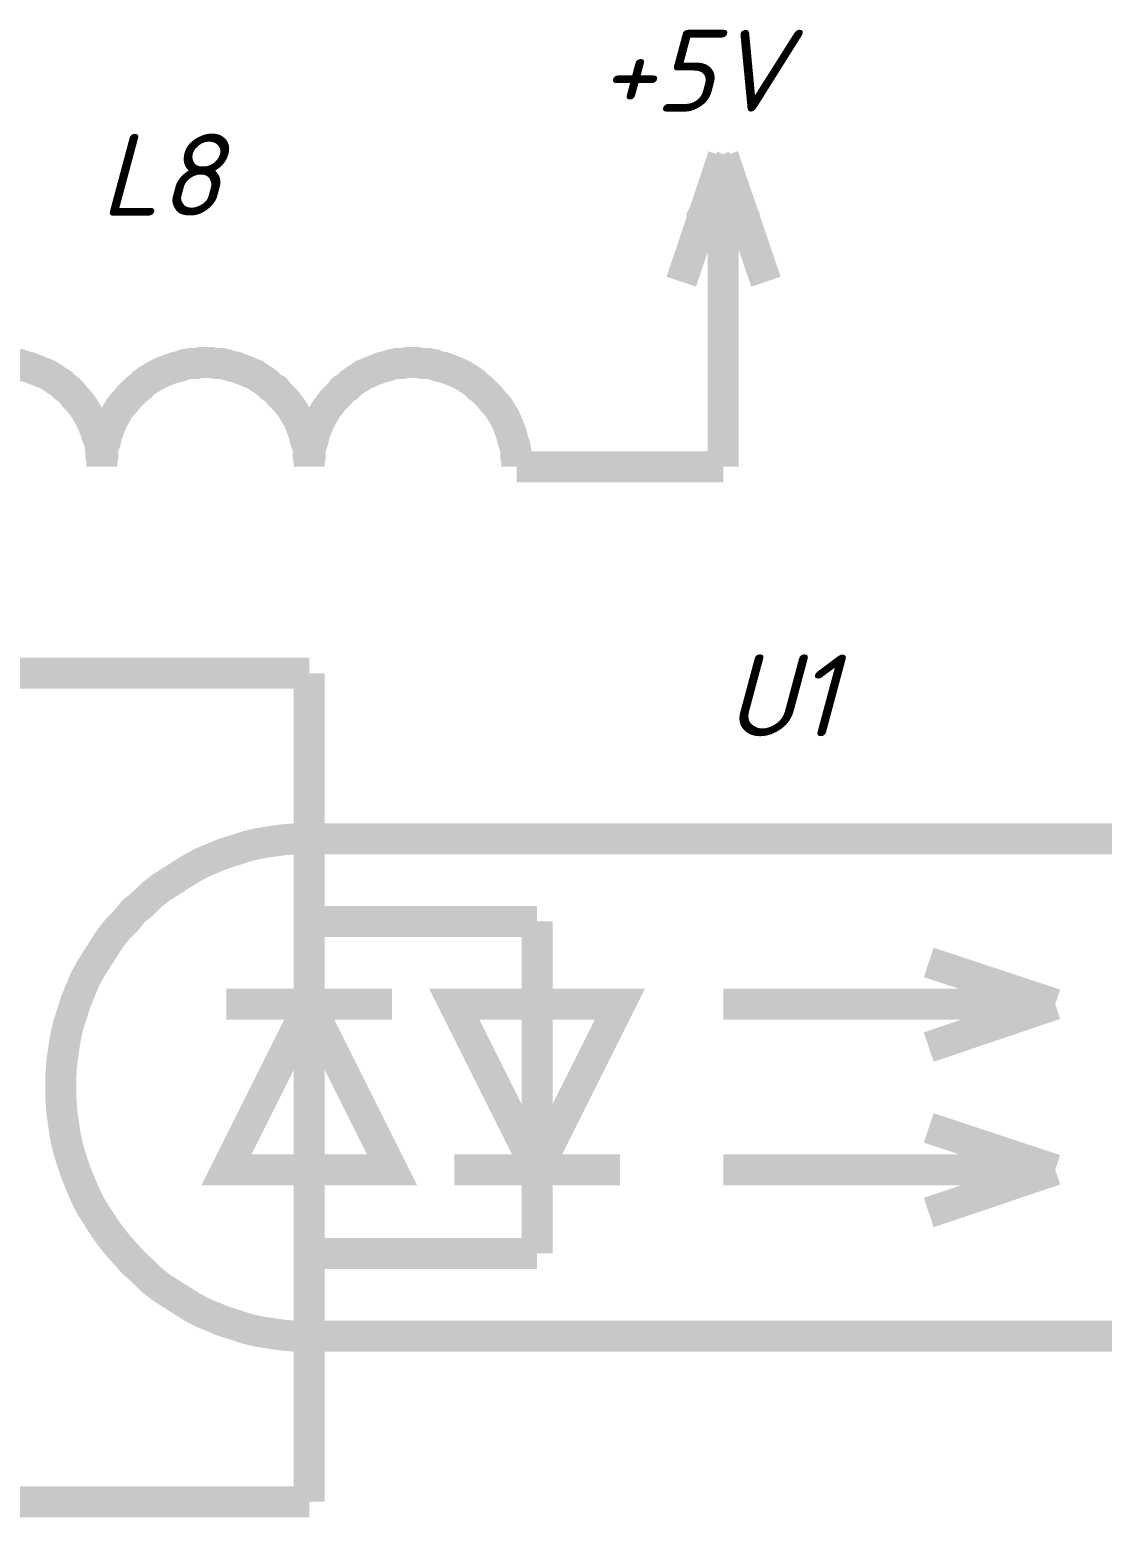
# Model space of a CAD drawing. Header units: inches. Extents: x 0 to 841, y 0 to 594.
# Drawn here: x 548.25 to 574.15, y 109.61 to 145.54 of the extents above; entities that cross this region are included whole.
import ezdxf

# ---------------------------------------------------------------- set-up
doc = ezdxf.new("R2010")
doc.units = ezdxf.units.IN
doc.layers.add('Sheet', color=255, linetype='Continuous')
doc.styles.get("Standard").update_dxf_attribs({"font": 'isocpeui.ttf'})

msp = doc.modelspace()

# ---------------------------------------------------------------- linework, layer by layer
at = {"layer": 'Sheet'}
for points in [[(563.983, 139.449, 0.749, 0.749, 0), (564.994, 142.481, 0.749, 0.749, 0)], [(564.994, 142.526, 0.3, 0.3, 0), (564.23, 140.999, 0.3, 0.3, 0)], [(564.994, 139.988, 0.749, 0.749, 0), (564.994, 142.481, 0.749, 0.749, 0)], [(564.994, 142.481, 0.749, 0.749, 0), (566.027, 139.449, 0.749, 0.749, 0)], [(564.994, 142.526, 0.3, 0.3, 0), (565.757, 140.999, 0.3, 0.3, 0)], [(564.994, 139.988, 0.3, 0.3, 0), (564.994, 142.526, 0.3, 0.3, 0)], [(564.994, 139.988, 0.749, 0.749, 0), (564.994, 134.98, 0.749, 0.749, 0)], [(549.992, 134.98, 0.749, 0.749, 0), (549.992, 135.114, 0.749, 0.749, 0), (549.969, 135.227, 0.749, 0.749, 0), (549.969, 135.361, 0.749, 0.749, 0), (549.947, 135.496, 0.749, 0.749, 0), (549.924, 135.608, 0.749, 0.749, 0), (549.879, 135.721, 0.749, 0.749, 0), (549.835, 135.855, 0.749, 0.749, 0), (549.79, 135.968, 0.749, 0.749, 0), (549.745, 136.08, 0.749, 0.749, 0), (549.7, 136.17, 0.749, 0.749, 0), (549.632, 136.282, 0.749, 0.749, 0), (549.565, 136.395, 0.749, 0.749, 0), (549.498, 136.484, 0.749, 0.749, 0), (549.43, 136.574, 0.749, 0.749, 0), (549.34, 136.664, 0.749, 0.749, 0), (549.273, 136.754, 0.749, 0.749, 0), (549.183, 136.844, 0.749, 0.749, 0), (549.093, 136.911, 0.749, 0.749, 0), (549.004, 137.001, 0.749, 0.749, 0), (548.891, 137.068, 0.749, 0.749, 0), (548.801, 137.136, 0.749, 0.749, 0), (548.689, 137.203, 0.749, 0.749, 0), (548.577, 137.248, 0.749, 0.749, 0), (548.465, 137.293, 0.749, 0.749, 0), (548.352, 137.338, 0.749, 0.749, 0), (548.24, 137.383, 0.749, 0.749, 0), (548.128, 137.405, 0.749, 0.749, 0), (548.015, 137.45, 0.749, 0.749, 0), (547.881, 137.473, 0.749, 0.749, 0), (547.746, 137.473, 0.749, 0.749, 0)], [(552.507, 137.495, 0.749, 0.749, 0), (552.372, 137.495, 0.749, 0.749, 0), (552.26, 137.473, 0.749, 0.749, 0), (552.125, 137.473, 0.749, 0.749, 0), (551.99, 137.45, 0.749, 0.749, 0), (551.878, 137.405, 0.749, 0.749, 0), (551.766, 137.383, 0.749, 0.749, 0), (551.631, 137.338, 0.749, 0.749, 0), (551.519, 137.293, 0.749, 0.749, 0), (551.407, 137.248, 0.749, 0.749, 0), (551.317, 137.203, 0.749, 0.749, 0), (551.204, 137.136, 0.749, 0.749, 0), (551.092, 137.068, 0.749, 0.749, 0), (551.002, 137.001, 0.749, 0.749, 0), (550.912, 136.911, 0.749, 0.749, 0), (550.823, 136.844, 0.749, 0.749, 0), (550.733, 136.754, 0.749, 0.749, 0), (550.643, 136.664, 0.749, 0.749, 0), (550.576, 136.574, 0.749, 0.749, 0), (550.486, 136.484, 0.749, 0.749, 0), (550.418, 136.395, 0.749, 0.749, 0), (550.351, 136.282, 0.749, 0.749, 0), (550.284, 136.17, 0.749, 0.749, 0), (550.239, 136.08, 0.749, 0.749, 0), (550.194, 135.968, 0.749, 0.749, 0), (550.149, 135.855, 0.749, 0.749, 0), (550.104, 135.721, 0.749, 0.749, 0), (550.082, 135.608, 0.749, 0.749, 0), (550.037, 135.496, 0.749, 0.749, 0), (550.014, 135.361, 0.749, 0.749, 0), (550.014, 135.227, 0.749, 0.749, 0), (549.992, 135.114, 0.749, 0.749, 0), (549.992, 134.98, 0.749, 0.749, 0)], [(555, 134.98, 0.749, 0.749, 0), (555, 135.114, 0.749, 0.749, 0), (554.977, 135.227, 0.749, 0.749, 0), (554.977, 135.361, 0.749, 0.749, 0), (554.955, 135.496, 0.749, 0.749, 0), (554.91, 135.608, 0.749, 0.749, 0), (554.888, 135.721, 0.749, 0.749, 0), (554.843, 135.855, 0.749, 0.749, 0), (554.798, 135.968, 0.749, 0.749, 0), (554.753, 136.08, 0.749, 0.749, 0), (554.708, 136.17, 0.749, 0.749, 0), (554.64, 136.282, 0.749, 0.749, 0), (554.573, 136.395, 0.749, 0.749, 0), (554.506, 136.484, 0.749, 0.749, 0), (554.438, 136.574, 0.749, 0.749, 0), (554.349, 136.664, 0.749, 0.749, 0), (554.259, 136.754, 0.749, 0.749, 0), (554.191, 136.844, 0.749, 0.749, 0), (554.079, 136.911, 0.749, 0.749, 0), (553.989, 137.001, 0.749, 0.749, 0), (553.899, 137.068, 0.749, 0.749, 0), (553.787, 137.136, 0.749, 0.749, 0), (553.697, 137.203, 0.749, 0.749, 0), (553.585, 137.248, 0.749, 0.749, 0), (553.473, 137.293, 0.749, 0.749, 0), (553.36, 137.338, 0.749, 0.749, 0), (553.248, 137.383, 0.749, 0.749, 0), (553.136, 137.405, 0.749, 0.749, 0), (553.001, 137.45, 0.749, 0.749, 0), (552.889, 137.473, 0.749, 0.749, 0), (552.754, 137.473, 0.749, 0.749, 0), (552.642, 137.495, 0.749, 0.749, 0), (552.507, 137.495, 0.749, 0.749, 0)], [(557.493, 137.495, 0.749, 0.749, 0), (557.358, 137.495, 0.749, 0.749, 0), (557.246, 137.473, 0.749, 0.749, 0), (557.111, 137.473, 0.749, 0.749, 0), (556.999, 137.45, 0.749, 0.749, 0), (556.864, 137.405, 0.749, 0.749, 0), (556.752, 137.383, 0.749, 0.749, 0), (556.639, 137.338, 0.749, 0.749, 0), (556.527, 137.293, 0.749, 0.749, 0), (556.415, 137.248, 0.749, 0.749, 0), (556.302, 137.203, 0.749, 0.749, 0), (556.213, 137.136, 0.749, 0.749, 0), (556.1, 137.068, 0.749, 0.749, 0), (556.01, 137.001, 0.749, 0.749, 0), (555.921, 136.911, 0.749, 0.749, 0), (555.808, 136.844, 0.749, 0.749, 0), (555.741, 136.754, 0.749, 0.749, 0), (555.651, 136.664, 0.749, 0.749, 0), (555.561, 136.574, 0.749, 0.749, 0), (555.494, 136.484, 0.749, 0.749, 0), (555.427, 136.395, 0.749, 0.749, 0), (555.359, 136.282, 0.749, 0.749, 0), (555.292, 136.17, 0.749, 0.749, 0), (555.247, 136.08, 0.749, 0.749, 0), (555.202, 135.968, 0.749, 0.749, 0), (555.157, 135.855, 0.749, 0.749, 0), (555.112, 135.721, 0.749, 0.749, 0), (555.09, 135.608, 0.749, 0.749, 0), (555.045, 135.496, 0.749, 0.749, 0), (555.022, 135.361, 0.749, 0.749, 0), (555.022, 135.227, 0.749, 0.749, 0), (555, 135.114, 0.749, 0.749, 0), (555, 134.98, 0.749, 0.749, 0)], [(560.008, 134.98, 0.749, 0.749, 0), (560.008, 135.114, 0.749, 0.749, 0), (559.985, 135.227, 0.749, 0.749, 0), (559.985, 135.361, 0.749, 0.749, 0), (559.963, 135.496, 0.749, 0.749, 0), (559.918, 135.608, 0.749, 0.749, 0), (559.896, 135.721, 0.749, 0.749, 0), (559.851, 135.855, 0.749, 0.749, 0), (559.806, 135.968, 0.749, 0.749, 0), (559.761, 136.08, 0.749, 0.749, 0), (559.716, 136.17, 0.749, 0.749, 0), (559.649, 136.282, 0.749, 0.749, 0), (559.581, 136.395, 0.749, 0.749, 0), (559.514, 136.484, 0.749, 0.749, 0), (559.424, 136.574, 0.749, 0.749, 0), (559.357, 136.664, 0.749, 0.749, 0), (559.267, 136.754, 0.749, 0.749, 0), (559.177, 136.844, 0.749, 0.749, 0), (559.087, 136.911, 0.749, 0.749, 0), (558.997, 137.001, 0.749, 0.749, 0), (558.907, 137.068, 0.749, 0.749, 0), (558.795, 137.136, 0.749, 0.749, 0), (558.683, 137.203, 0.749, 0.749, 0), (558.593, 137.248, 0.749, 0.749, 0), (558.481, 137.293, 0.749, 0.749, 0), (558.368, 137.338, 0.749, 0.749, 0), (558.234, 137.383, 0.749, 0.749, 0), (558.121, 137.405, 0.749, 0.749, 0), (558.009, 137.45, 0.749, 0.749, 0), (557.874, 137.473, 0.749, 0.749, 0), (557.74, 137.473, 0.749, 0.749, 0), (557.627, 137.495, 0.749, 0.749, 0), (557.493, 137.495, 0.749, 0.749, 0)], [(549.992, 134.98, 0.749, 0.749, 0), (549.992, 134.98, 0.749, 0.749, 0), (549.992, 134.98, 0.749, 0.749, 0), (549.992, 134.98, 0.749, 0.749, 0), (549.992, 134.98, 0.749, 0.749, 0), (549.992, 134.98, 0.749, 0.749, 0), (549.992, 134.98, 0.749, 0.749, 0), (549.992, 134.98, 0.749, 0.749, 0), (549.992, 134.98, 0.749, 0.749, 0), (549.992, 134.98, 0.749, 0.749, 0), (549.992, 134.98, 0.749, 0.749, 0), (549.992, 134.98, 0.749, 0.749, 0), (549.992, 134.98, 0.749, 0.749, 0), (549.992, 134.98, 0.749, 0.749, 0), (549.992, 134.98, 0.749, 0.749, 0), (549.992, 134.98, 0.749, 0.749, 0), (549.992, 134.98, 0.749, 0.749, 0), (549.992, 134.98, 0.749, 0.749, 0), (549.992, 134.98, 0.749, 0.749, 0), (549.992, 134.98, 0.749, 0.749, 0), (549.992, 134.98, 0.749, 0.749, 0), (549.992, 134.98, 0.749, 0.749, 0), (549.992, 134.98, 0.749, 0.749, 0), (549.992, 134.98, 0.749, 0.749, 0), (549.992, 134.98, 0.749, 0.749, 0), (549.992, 134.98, 0.749, 0.749, 0), (549.992, 134.98, 0.749, 0.749, 0), (549.992, 134.98, 0.749, 0.749, 0), (549.992, 134.98, 0.749, 0.749, 0), (549.992, 134.98, 0.749, 0.749, 0), (549.992, 134.98, 0.749, 0.749, 0), (549.992, 134.98, 0.749, 0.749, 0), (549.992, 134.98, 0.749, 0.749, 0)], [(555, 134.98, 0.749, 0.749, 0), (555, 134.98, 0.749, 0.749, 0), (555, 134.98, 0.749, 0.749, 0), (555, 134.98, 0.749, 0.749, 0), (555, 134.98, 0.749, 0.749, 0), (555, 134.98, 0.749, 0.749, 0), (555, 134.98, 0.749, 0.749, 0), (555, 134.98, 0.749, 0.749, 0), (555, 134.98, 0.749, 0.749, 0), (555, 134.98, 0.749, 0.749, 0), (555, 134.98, 0.749, 0.749, 0), (555, 134.98, 0.749, 0.749, 0), (555, 134.98, 0.749, 0.749, 0), (555, 134.98, 0.749, 0.749, 0), (555, 134.98, 0.749, 0.749, 0), (555, 134.98, 0.749, 0.749, 0), (555, 134.98, 0.749, 0.749, 0), (555, 134.98, 0.749, 0.749, 0), (555, 134.98, 0.749, 0.749, 0), (555, 134.98, 0.749, 0.749, 0), (555, 134.98, 0.749, 0.749, 0), (555, 134.98, 0.749, 0.749, 0), (555, 134.98, 0.749, 0.749, 0), (555, 134.98, 0.749, 0.749, 0), (555, 134.98, 0.749, 0.749, 0), (555, 134.98, 0.749, 0.749, 0), (555, 134.98, 0.749, 0.749, 0), (555, 134.98, 0.749, 0.749, 0), (555, 134.98, 0.749, 0.749, 0), (555, 134.98, 0.749, 0.749, 0), (555, 134.98, 0.749, 0.749, 0), (555, 134.98, 0.749, 0.749, 0), (555, 134.98, 0.749, 0.749, 0)], [(560.008, 134.98, 0.749, 0.749, 0), (564.994, 134.98, 0.749, 0.749, 0)], [(560.008, 134.98, 0.3, 0.3, 0), (564.994, 134.98, 0.3, 0.3, 0)], [(535.012, 127.478, 0.749, 0.749, 0), (535.012, 129.994, 0.749, 0.749, 0), (555, 129.994, 0.749, 0.749, 0), (555, 129.994, 0.749, 0.749, 0)], [(555, 129.994, 0.749, 0.749, 0), (555, 109.983, 0.749, 0.749, 0)], [(555, 124.985, 0.3, 0.3, 0), (555, 129.994, 0.3, 0.3, 0)], [(555, 125.996, 0.749, 0.749, 0), (554.685, 125.996, 0.749, 0.749, 0), (554.393, 125.973, 0.749, 0.749, 0), (554.079, 125.929, 0.749, 0.749, 0), (553.787, 125.884, 0.749, 0.749, 0), (553.495, 125.816, 0.749, 0.749, 0), (553.226, 125.726, 0.749, 0.749, 0), (552.934, 125.637, 0.749, 0.749, 0), (552.664, 125.524, 0.749, 0.749, 0), (552.395, 125.412, 0.749, 0.749, 0), (552.148, 125.277, 0.749, 0.749, 0), (551.901, 125.12, 0.749, 0.749, 0), (551.654, 124.963, 0.749, 0.749, 0), (551.407, 124.806, 0.749, 0.749, 0), (551.182, 124.626, 0.749, 0.749, 0), (550.98, 124.424, 0.749, 0.749, 0), (550.755, 124.244, 0.749, 0.749, 0), (550.576, 124.02, 0.749, 0.749, 0), (550.374, 123.817, 0.749, 0.749, 0), (550.194, 123.593, 0.749, 0.749, 0), (550.037, 123.346, 0.749, 0.749, 0), (549.879, 123.099, 0.749, 0.749, 0), (549.722, 122.852, 0.749, 0.749, 0), (549.587, 122.605, 0.749, 0.749, 0), (549.475, 122.335, 0.749, 0.749, 0), (549.363, 122.066, 0.749, 0.749, 0), (549.273, 121.774, 0.749, 0.749, 0), (549.183, 121.504, 0.749, 0.749, 0), (549.116, 121.212, 0.749, 0.749, 0), (549.071, 120.92, 0.749, 0.749, 0), (549.026, 120.606, 0.749, 0.749, 0), (549.004, 120.314, 0.749, 0.749, 0), (549.004, 119.999, 0.749, 0.749, 0)], [(555, 125.996, 0.749, 0.749, 0), (579.501, 125.996, 0.749, 0.749, 0)], [(560.502, 123.997, 0.749, 0.749, 0), (555, 123.997, 0.749, 0.749, 0)], [(560.502, 115.979, 0.749, 0.749, 0), (560.502, 123.997, 0.749, 0.749, 0)], [(569.957, 123.009, 0.749, 0.749, 0), (573.011, 121.998, 0.749, 0.749, 0)], [(553.001, 121.998, 0.749, 0.749, 0), (556.999, 121.998, 0.749, 0.749, 0)], [(564.994, 121.998, 0.749, 0.749, 0), (573.011, 121.998, 0.749, 0.749, 0)], [(573.011, 121.998, 0.749, 0.749, 0), (569.957, 120.965, 0.749, 0.749, 0)], [(549.004, 119.999, 0.749, 0.749, 0), (549.004, 119.685, 0.749, 0.749, 0), (549.026, 119.393, 0.749, 0.749, 0), (549.071, 119.078, 0.749, 0.749, 0), (549.116, 118.787, 0.749, 0.749, 0), (549.183, 118.495, 0.749, 0.749, 0), (549.273, 118.203, 0.749, 0.749, 0), (549.363, 117.933, 0.749, 0.749, 0), (549.475, 117.664, 0.749, 0.749, 0), (549.587, 117.394, 0.749, 0.749, 0), (549.722, 117.125, 0.749, 0.749, 0), (549.879, 116.877, 0.749, 0.749, 0), (550.037, 116.63, 0.749, 0.749, 0), (550.194, 116.406, 0.749, 0.749, 0), (550.374, 116.181, 0.749, 0.749, 0), (550.576, 115.957, 0.749, 0.749, 0), (550.755, 115.755, 0.749, 0.749, 0), (550.98, 115.552, 0.749, 0.749, 0), (551.182, 115.35, 0.749, 0.749, 0), (551.407, 115.171, 0.749, 0.749, 0), (551.654, 115.013, 0.749, 0.749, 0), (551.901, 114.856, 0.749, 0.749, 0), (552.148, 114.699, 0.749, 0.749, 0), (552.395, 114.564, 0.749, 0.749, 0), (552.664, 114.452, 0.749, 0.749, 0), (552.934, 114.34, 0.749, 0.749, 0), (553.226, 114.25, 0.749, 0.749, 0), (553.495, 114.16, 0.749, 0.749, 0), (553.787, 114.093, 0.749, 0.749, 0), (554.079, 114.048, 0.749, 0.749, 0), (554.393, 114.003, 0.749, 0.749, 0), (554.685, 113.98, 0.749, 0.749, 0), (555, 113.98, 0.749, 0.749, 0)], [(569.957, 119.011, 0.749, 0.749, 0), (573.011, 118, 0.749, 0.749, 0)], [(562.501, 118, 0.749, 0.749, 0), (558.503, 118, 0.749, 0.749, 0)], [(564.994, 118, 0.749, 0.749, 0), (573.011, 118, 0.749, 0.749, 0)], [(573.011, 118, 0.749, 0.749, 0), (569.957, 116.967, 0.749, 0.749, 0)], [(555, 115.979, 0.749, 0.749, 0), (560.502, 115.979, 0.749, 0.749, 0)], [(555, 114.991, 0.3, 0.3, 0), (555, 109.983, 0.3, 0.3, 0)], [(555, 113.98, 0.749, 0.749, 0), (579.501, 113.98, 0.749, 0.749, 0)], [(520.011, 109.983, 0.749, 0.749, 0), (520.011, 109.983, 0.749, 0.749, 0), (555, 109.983, 0.749, 0.749, 0)]]:
    msp.add_lwpolyline(points, format="xyseb", dxfattribs=at)
for points in [[(553.001, 118, 0.749, 0.749, 0), (556.999, 118, 0.749, 0.749, 0), (555, 121.998, 0.749, 0.749, 0), (553.001, 118, 0.749, 0.749, 0)], [(562.501, 121.998, 0.749, 0.749, 0), (558.503, 121.998, 0.749, 0.749, 0), (560.502, 118, 0.749, 0.749, 0), (562.501, 121.998, 0.749, 0.749, 0)]]:
    msp.add_lwpolyline(points, format="xyseb", close=True, dxfattribs=at)

# ---------------------------------------------------------------- texts
for s, p in [('+5V', (561.984, 143.559)), ('L8', (549.947, 141.044)), ('U1', (565.038, 128.466))]:
    msp.add_text(s, height=1.9764, dxfattribs=at).set_placement(p)

doc.saveas('drawing.dxf')
